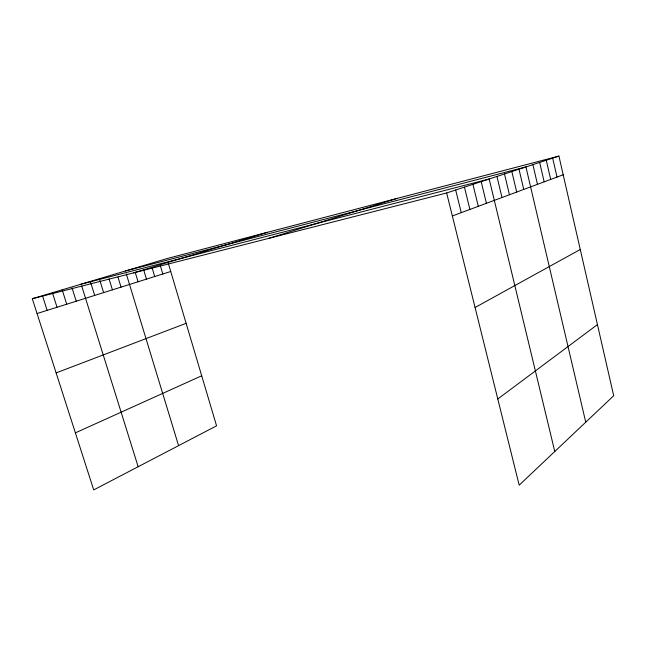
<?xml version="1.0" encoding="UTF-8"?>
<svg xmlns="http://www.w3.org/2000/svg" width="646" height="646" viewBox="0 0 646 646"><rect width="100%" height="100%" fill="white"/><g stroke="black" fill="none" stroke-linecap="round" stroke-linejoin="round"><path stroke-width="0.97" d="M497.783 398.986L597.437 324.599M475.076 307.496L580.269 249.493M75.388 432.86L201.697 375.778M56.129 372.904L186.121 323.315M452.353 215.958L563.191 174.783M446.644 192.968L558.919 156.09L613.7 395.732L519.182 485.17L446.644 192.968L32.3 298.727L93.71 489.91L216.563 425.827L168.275 263.213M37.056 313.536L170.738 271.506M268.776 238.366L397.193 198.379M133.351 272.935L267.557 232.277M32.3 298.727L166.902 258.602L558.919 156.09M125.405 270.973L525.925 166.926L585.744 422.185M81.13 284.167L489.175 178.999L554.777 451.489M42.466 295.69L47.15 310.363M52.423 292.727L57.034 307.254M62.186 289.812L66.732 304.209M72.045 287.914L76.228 301.222M81.719 286.049L138.155 466.727M90.327 281.422L94.679 295.424M99.347 278.733L103.635 292.606M117.992 277.142L121.052 287.131M109.045 278.846L112.428 289.844M126.285 273.864L178.579 445.643M135.175 272.224L138.074 281.777M143.614 269.673L146.472 279.137M152.173 268.098L154.709 276.545M160.297 265.635L162.8 274.009M464.434 187.122L469.9 209.441M455.672 190.005L461.26 212.647M472.929 184.336L478.282 206.324M481.173 181.631L486.422 203.304M504.502 173.968L509.444 194.753M496.944 176.447L501.99 197.523M511.842 171.553L516.695 192.056M518.98 169.212L523.745 189.439M532.893 164.641L537.48 184.336M539.66 162.412L544.174 181.857M552.669 158.141L557.022 177.077M546.258 160.248L550.683 179.435"/></g></svg>
